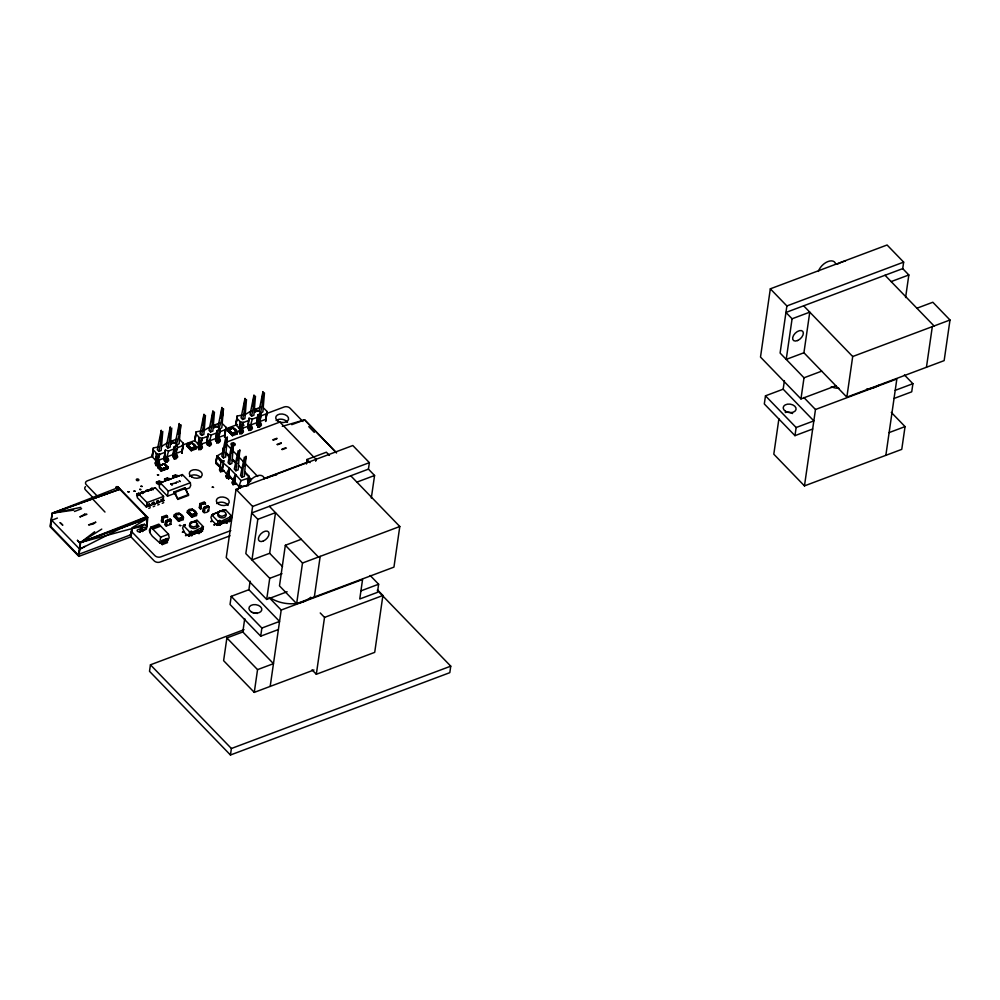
<?xml version="1.0" encoding="UTF-8"?>
<svg xmlns="http://www.w3.org/2000/svg" width="1000" height="1000" viewBox="0 0 1000 1000"><rect width="100%" height="100%" fill="white"/><g stroke="black" fill="none" stroke-linecap="round" stroke-linejoin="round"><path stroke-width="1.5" d="M173.188 483.212L173.825 483.663M118.963 489.487L119.838 489.275L146.438 516.775L146.95 526.838L142.475 531.45L141.85 526.15M174.262 514.862L178.912 519.688L183.512 517.962C183.238 512.8 172.35 511.037 175.263 517.087L178.688 521.312L178.925 519.012L174.262 514.862L174.025 516.487L178.688 521.312L183.287 519.587L183.175 517.413L182.1 518.663M186.85 444.288L191.5 449.113L196.1 447.388C195.825 442.225 184.938 440.462 187.85 446.512L191.275 450.737L191.513 448.438L186.85 444.288L186.612 445.913L191.275 450.737L195.875 449.012L195.763 446.838L194.688 448.088M187.463 510.788L192.125 515.6L196.725 513.875C196.45 508.725 185.55 506.962 188.463 513L191.887 517.225L192.138 514.925L187.463 510.788L187.225 512.413L191.887 517.225L196.488 515.5L196.375 513.337L195.3 514.587M228.05 429.263L232.712 434.087L237.312 432.362C237.037 427.2 226.137 425.438 229.05 431.488L232.475 435.712L232.712 433.413L228.05 429.263L227.812 430.887L232.475 435.712L237.075 433.988L236.962 431.812L235.888 433.062M247.037 485.812L238.912 486.562L228.75 475.175L228.825 476.312L229.425 468.162L223.238 462.987L224.275 460.825L222.087 460.675L216.975 455.975L223.212 452.45M167.525 517.762L166.513 515.25L162.025 516.938L162.963 517.925L162.375 522.05L163.375 521.925M205.45 504.4L204.425 501.887L199.938 503.575L200.888 504.562L200.287 508.688L201.3 508.575M192.075 531.975L191.737 535.988L191.75 531.413L189.613 531.912L188.85 535.975L202.2 530.95L203.062 529.075L203.388 526.737L197.262 520.4L195.312 520.638M230.125 517.612L229.013 521.975L229.513 520L231.363 518.45L219.812 523.375L220.05 525.363L220.062 520.788L217.913 521.287L217.162 525.35L230.512 520.325L231.363 518.45L231.7 516.112L225.575 509.775L223.625 510.012M156.113 465.7L156.337 457.912M165.138 460.775L165.275 456.1M174.088 458.95L174.262 452.725M198.8 449.675L199.025 441.887M207.825 444.75L207.963 440.075M216.775 442.938L216.95 436.7M239.825 433.837L240.05 426.05M248.812 430.462L248.988 424.237M257.8 427.088L257.975 420.863M220.387 471.825L220.538 467.438M226.612 478.275L226.762 473.875M232.85 484.712L233.05 478.85M239.175 488.225L239.275 485.288M171.9 483.988L172.475 484.575L171.575 484.113M174.075 448.938L172.913 456.662C175.062 446.175 180.2 435.925 180.75 424.675L179.137 443.75L174.2 446.812L174.075 448.938L168.625 450.988L165.338 450.075L165.087 452.312L159.637 454.35L157.95 457.975L155.438 460.125L152.213 456.725L153.412 447.912L158.938 446.85M183.363 443.375L181.9 453.288L183.363 443.375L180.05 440.012M216.762 432.912L215.6 440.637C217.75 430.163 222.887 419.9 223.438 408.663L221.825 427.738L216.887 430.8L216.762 432.912L211.312 434.963L208.025 434.05L207.775 436.287L202.325 438.338L200.637 441.962L198.137 444.1L194.9 440.712L196.1 431.887L204.387 430.288L210.538 426.475M226.05 427.362L224.587 437.262L226.05 427.362L222.738 423.988M243.925 425.262L239.163 428.263L235.925 424.875L237.125 416.05L245.413 414.45L251.562 410.637M257.913 414.963L256.637 424.8L257.913 414.963L262.863 411.887L264.462 392.825L260.587 412.738L256.962 421.587M267.075 411.525L265.625 421.425L267.075 411.525L263.762 408.15M157.487 465.525C158.725 459.975 157.738 453.35 153.287 450.037M166.475 462.15L166.75 457.625M175.463 458.775L175.738 454.25M200.175 449.5C201.412 443.95 200.425 437.337 195.975 434.012M209.163 446.125L209.525 440.087M218.15 442.75L218.425 438.225M241.213 433.663L241.663 426.112L243.363 422.5L248.812 420.45L249.05 418.212L252.35 419.125L257.787 417.075M250.2 430.288L250.463 425.763M259.188 426.912L259.45 422.388M220.387 521.35L219.8 523.688M315.675 461.138L315.887 458.387L315.938 460.513M163.238 500.675L163.562 496.4L155.363 487.837L137.613 494.113L137.3 497.663L146.35 507.025L162.488 500.875M184.1 531.525L182.438 532.15L184.1 531.525C187.925 540.35 197.025 527.712 202.562 531.275L201.2 530.625L203.062 529.075L201.238 530.35L200.712 532.6L201.8 527.938M222.312 471.1L222.55 468.125M228.425 479.038L228.663 476.05M234.775 483.988L235.012 481.012M147.775 517.45L146.95 526.838L144.525 524.3L141.688 524.825L132.175 528.55L80.575 542.487L78.7 554.338L77.825 554.55L51.238 527.062L50.637 525.325L52.237 513.212L118.6 487.438L147.775 517.45L80.575 542.487L78.838 556.375L131.088 536.8L132.175 528.55L142.075 526.55L144.525 524.3M201.812 528.325L201.725 527.413L203.388 526.737L201.825 527.137M159.8 542.962L160.65 537.188L150.887 527.125L149.375 530.175L149.787 532.612L152.325 536.237L159.8 542.962L162.562 541.938M160.3 441.112L161.275 430.238L157.325 449.725L158.9 451.35L161.163 450.5L162.775 431.425L158.9 451.35M169.288 437.738L170.263 426.863L166.312 446.35L167.887 447.975L170.15 447.125L171.762 428.05L167.887 447.975M178.275 434.363L179.25 423.488L175.3 442.975L176.875 444.6L177.613 447.612L175.4 455.55L175.125 453.775L173.6 453.312L177.613 447.612L183.062 445.562M202.987 425.087L203.962 414.212L200.025 433.7L201.588 435.325L203.85 434.475L205.463 415.4L201.588 435.325M211.975 421.712L212.95 410.838L209.013 430.325L210.575 431.95L212.838 431.1L214.45 412.038L210.575 431.95M220.963 418.338L221.938 407.463L218 426.962L219.562 428.575L220.3 431.587L218.088 439.538L217.812 437.75L216.287 437.287L220.3 431.587L225.75 429.538M244.013 409.25L245 398.375L241.05 417.863L242.625 419.487L244.887 418.638L246.488 399.562L242.625 419.487M253 405.875L253.988 395L250.037 414.487L251.612 416.112L253.875 415.262L255.475 396.188L251.612 416.112M261.988 402.5L262.975 391.625L259.025 411.125L260.587 412.738L261.337 415.75L259.125 423.7L258.85 421.912L257.312 421.45L261.337 415.75L266.775 413.7M223.238 462.987L222.175 469.263L226.45 473.675L229.425 468.162L235.613 474.588L234.9 482.088L228.75 475.175L228.412 475.712L233.6 480.188M222.175 469.263L215.95 462.825L216.975 455.975L221.9 462.025L222.087 460.675M161.012 484.575L157.325 483.925L156.463 482.013L159.075 481.138L162.913 482.038L160.275 483.038L156.463 482.013M165.475 480.863L164.6 478.95L167.225 478.075L171.062 478.988L168.425 479.975L164.6 478.95M173.625 477.812L172.75 475.887L175.375 475.012L179.213 475.925L176.575 476.912L172.75 475.887M167.5 496.163L168.238 491.062L160.275 482.825L159.162 485.312L159.537 487.938L167.5 496.163L175.8 493.038M223.4 457.875L225.712 437.775L221.825 456.25L223.4 457.875L225.662 457.025L227.325 436.925L225.588 446.875M229.625 464.312L231.938 444.225L228.062 462.688L229.625 464.312L231.887 463.462L233.562 443.375L231.812 453.312M235.863 470.75L238.175 450.662L234.288 469.137L235.863 470.75L238.125 469.9L239.788 449.812L238.05 459.762M242.087 477.2L244.4 457.1L240.512 475.575L242.087 477.2L244.35 476.35L246.025 456.25L244.275 466.2M150.113 532.1L150.5 528.913M306.438 464L306.975 459.487L326.362 452.212L329.425 455.375M159.963 482.938L159.075 481.138M168.113 479.875L167.225 478.075M176.262 476.812L175.375 475.012M234.638 482.15L235.613 474.588L241 480.625L238.912 486.562M182.325 450.025L183.188 443.45M225.012 434L225.875 427.425M266.05 418.162L266.9 411.587M170.975 444.25L171.388 441.163L176.838 439.125M213.663 428.225L214.075 425.15L219.525 423.1M254.7 412.388L255.1 409.312L260.55 407.262M228.412 475.712L229.425 468.162M153.112 450.1L152.213 456.725L153.412 447.912M170.763 524.325L171.325 520.225L169.713 519.3L165.875 520.925L165.263 525.037L166.225 526.013L170.763 524.325L169.8 523.35M195.8 434.075L194.9 440.712L196.1 431.887M237.013 418.175L235.925 424.875L237.125 416.05M170.975 444.1L171.388 441.163L175.3 442.975L170.912 443.425M178.3 519.05L174.887 515.375L179.5 513.612L182.925 517.188L178.3 519.05L174.887 515.375L179.5 513.612M190.888 448.475L187.475 444.8L192.087 443.038L195.512 446.625L190.888 448.475L187.475 444.8L192.087 443.038M191.513 514.975L188.1 511.287L192.7 509.538L196.125 513.112L191.513 514.975L188.1 511.287L192.7 509.538M213.663 428.075L214.075 425.15L218 426.962L213.6 427.4M208.675 510.975L209.237 506.875L207.638 505.95L203.787 507.575L203.188 511.688C203.875 514.075 210.725 511.413 207.725 509.988L208.55 511.012M232.1 433.45L228.675 429.775L233.287 428.013L236.713 431.6L232.1 433.45L228.675 429.775L233.287 428.013M254.7 412.238L255.1 409.312L259.025 411.125L254.625 411.562M155.438 460.125L156.4 453.475L159.637 454.35L157.688 462.375L157.15 460.525L164.15 458.288L165.338 450.075M198.137 444.1L199.1 437.45L202.325 438.338L200.375 446.362L199.838 444.5L206.838 442.262L208.025 434.05M236.825 418.237L240.125 421.613L243.363 422.5L241.4 430.525L240.875 428.663L247.875 426.425L249.05 418.212M220.212 467.238L220.975 461.962L216.975 455.975L215.9 463.612L222.438 469.2M165.925 520.95L166.838 521.912L166.25 526.025L165.325 524.925A9.688 4.725 69.4 0 1 165.837 521.062L166.038 520.837A9.688 6.312 8.2 0 1 170.138 519.288L170.3 519.362A9.688 4.725 69.4 0 0 169.925 520.575M139.75 494.025L138.138 495.25L136.988 493.837L138.575 493.25L139.662 494.675L138.575 493.25M142.725 492.912L142.625 493.562L141.475 492.15L143.062 491.575L144.25 492.337L142.725 492.912L141.475 492.15M147.7 505.138L149.312 503.913L150.425 505.588L148.863 506.037L147.7 505.138L149.225 504.562L150.425 505.588M149.225 504.562L149.312 503.913M152.05 488.2L153.138 489.613L152.05 488.2L150.463 488.787L151.613 490.188M152.2 503.45L153.812 502.225L154.925 503.9L153.363 504.35L152.2 503.45L153.713 502.875L154.925 503.9M157.95 467.812L158.737 465.825L164.913 463.663L168.1 466.962L167.862 468.587L161.137 471.1L157.95 467.812L159.462 467.438M158.737 465.825L158.188 466.188L161.375 469.475L161.137 471.1L162.138 470.387L161.688 468.862L168.1 466.962L161.375 469.475L161.688 468.862M153.713 502.875L153.812 502.225M156.688 501.763L158.3 500.538L159.412 502.225L157.85 502.663L156.688 501.763L158.212 501.188L159.412 502.225M158.212 501.188L158.3 500.538M164.4 463.7L158.188 466.188M161.188 500.075L162.8 498.85L163.912 500.538L162.35 500.975L161.188 500.075L162.7 499.5L163.912 500.538M166.625 469.05L162.15 470.225M162.7 499.5L162.8 498.85M167.587 467L168.1 466.962M173.238 453.45L174.2 446.812M171.65 483.975L170.912 483.95L171.675 484.738M171.75 484.075L172.387 483.675L171.475 484.012L172.312 484.625L171.462 483.738M244.037 629.675L150.438 664.812L149.5 671.312L230.45 755L449.812 672.663L450.75 666.162L377.362 590.288M178.625 514.763L178.863 513.138M178.575 519.138L178.912 519.688M191.163 448.575L191.5 449.113M183.175 517.413L179.25 513.362M195.763 446.838L191.838 442.788M191.825 510.688L192.062 509.062M191.775 515.062L192.125 515.6M196.375 513.337L192.45 509.275M203.787 507.575L204.762 508.55L204.163 512.663L203.188 511.688L204.4 511.025M215.925 437.425L216.887 430.8M212.362 521.188L210.75 521.525L212.362 521.188L210.938 517.463L211.788 514.95L223.312 510.012L213.15 514.125M230.512 520.325L217.162 525.35L212.413 520.9M226.125 454.025L226.312 452.663L229.513 455.975M232.362 433.537L232.712 434.087M232.35 460.462L232.55 459.1L236.812 463.512M236.962 431.812L233.038 427.762M239.163 428.263L240.125 421.613L241.663 426.112L240.875 428.663L243.363 422.5M238.575 466.9L238.775 465.55L241.975 468.85M371.312 498.05L374.575 475.487L368.438 469.137L369.375 462.65L352.812 445.525L236.05 489.35L226.225 557.587L266.688 599.438L287.125 591.763M244.812 473.35L245.012 471.987L249.275 476.4L247.85 483.775L248.137 478.212L249.275 476.4M250.125 581.175L248.9 589.712L231.2 596.35L230.037 604.475L260.7 636.175L278.387 629.538M244.737 618.6L242.812 631.962L226.887 637.938L223.612 660.675L254.275 692.375L313.938 669.987M236.05 489.35L252.613 506.463L245.825 553.587L269.738 578.312L266.688 599.438M257.812 519.3L251.95 559.925L269.65 553.288L275.5 512.663L257.812 519.3L251.675 512.962L368.438 469.137M230.45 755L231.388 748.5L150.438 664.812M260.7 636.175L261.863 628.05L231.2 596.35M254.275 692.375L257.55 669.638L226.887 637.938M301.25 539.3L285.338 545.275L279.475 585.887L296.65 603.638L393.95 567.125L399.8 526.5L350.75 475.788M270.188 686.4L281.2 610.037L268.938 597.35M296.65 603.638L302.5 563.025L285.338 545.275M314.337 597L320.188 556.388M377.537 589.938L382.9 595.487L374.712 652.362L316.325 674.275L324.525 617.4L320.238 612.962M370.175 575.487L378.625 584.225L377.463 592.35L359.762 598.987L362.575 579.487L281.2 610.037M905.588 297.525L908.838 274.962L902.712 268.625L903.65 262.125L887.087 245L770.325 288.825L760.5 357.075L800.962 398.913L836 385.763M784.4 380.662L783.175 389.188L765.475 395.825L764.312 403.95L794.975 435.65L812.663 429.012M770.325 288.825L786.888 305.95L780.1 353.062L804.013 377.788L800.962 398.913M792.087 318.788L786.225 359.4L803.925 352.762L809.775 312.15L792.087 318.788L785.95 312.45L902.712 268.625M778.9 418.825L773.8 454.188L804.463 485.887L901.762 449.363L905.05 426.613L891.3 412.4M794.975 435.65L796.137 427.525L765.475 395.825M804.463 485.887L815.475 409.513L803.838 397.488M916.912 308.225L932.825 302.25L950 320L944.15 360.625L846.85 397.15L852.7 356.525L803.637 305.8M885.85 455.337L896.85 378.975L815.475 409.513M904.438 374.963L912.9 383.7L911.725 391.825L894.038 398.462M926.45 367.262L932.312 326.65M162.25 544.587L162.712 541.475L162.025 540.45L167.237 538.488L167.425 542.65L162.25 544.587L160.35 542.612M162.162 541.525L161.863 543.525L167.087 541.575L167.7 539.987L167.237 538.488L162.712 541.475L167.7 539.987L162.162 541.525L162.025 540.45M215.95 462.825L216.975 455.975M161.412 521.013L162.4 522.075L161.412 521.013L162.025 516.938M199.325 507.663L200.325 508.713L199.325 507.663L199.938 503.575M146.35 507.025L147.037 502.6L138.763 494.087L137.613 494.113M164.15 458.288L165.087 452.312M206.838 442.262L207.775 436.287M247.875 426.425L248.812 420.45M177.9 499.4L174.963 492.362L173.912 492.038L177.9 499.4L188.487 495.425L185.588 488.387L184.762 487.788L173.912 492.038M132.175 528.55L130.912 534.75L78.7 554.338L79.737 549.2L85.013 546.312M185.113 525.588L185.263 524.675L183.475 525.575L182.625 528.088L184.05 531.812M213.425 514.963L213.575 514.05L211.788 514.95L217.913 521.287L219.462 520.725M50.637 525.325L51.7 520.275L57.4 518.075M156.387 465.788L158 458.438M165.375 462.413L166.337 458.013M174.363 459.038L175.325 454.637M199.075 449.762L201.012 440.95M208.388 444.925L209.025 441.987M217.05 443.025L218.012 438.612M240.1 433.925L241.075 429.525M249.088 430.55L250.062 426.15M258.075 427.188L259.05 422.775M185.125 524.55L183.475 525.575L189.613 531.912L191.163 531.35M222.738 467.8L223.35 465.012M220.925 471.875L221.887 467.562M227.15 478.325L228.113 474.012M233.388 484.762L234.35 480.45M240.263 488.325L240.9 485.45L239.825 486.625M169.95 520.75L170.387 519.237M158.038 465.688L159.488 459.988M167.025 462.312L168.113 458.038M176.012 458.938L177.1 454.663M200.725 449.663L202.175 443.963M209.713 446.287L210.8 442.013M218.7 442.925L219.788 438.638M241.75 433.825L243.2 428.125M250.738 430.45L251.825 426.175M259.725 427.088L260.812 422.8M139.863 531.962L141.688 524.825L142.475 531.45M228.713 479.062L229.5 476.125M167.475 517.45A9.688 4.725 69.4 0 0 167.463 516.462L167.35 516.35A9.688 6.312 8.2 0 1 163.2 517.913L163.012 518.088A9.688 4.725 69.4 0 1 162.463 521.912L162.463 521.912M194.838 521.938L195.138 520.975L197.262 520.4L195.188 520.975M223.15 511.312L223.388 510.438M174.875 482.8L174.7 483.212M168.625 450.988L166.287 458.888L166.137 457.15L164.4 456.725M211.312 434.963L208.975 442.863L208.825 441.125L207.087 440.7M252.35 419.125L250 427.025L249.862 425.288L248.113 424.862M159.075 465.85L164.037 463.862L167.213 467.287L162.275 469.012L159.075 465.85L164.037 463.862L167.213 467.287M179.163 481.012L180.275 481.575L179.425 480.875M208.088 506.512L208.212 506.037A9.688 4.725 69.4 0 0 207.95 506.75M140.013 532.025L142.075 526.55M175.9 483.113L175.825 482.438L176.025 483.113M159.637 454.35L157.15 460.525L157.95 457.975L156.375 456.35M202.325 438.338L199.838 444.5L200.225 441.538M168.075 539.862L169.163 537.688L168.538 534.225L158.825 524.15L150.887 527.125M232.675 480.125L235.613 474.588M230.15 516.475L230.113 517.375L231.7 516.112L230.225 516.4L231.7 516.112M223.5 510.35L225.575 509.775L223.588 510.375M185.138 524.888L183.475 525.575M191.488 534.312L192.325 533.688M116.675 489.45L118.6 487.438M213.45 514.263L211.788 514.95M94.663 531.75L80.575 542.487L147.025 518.513L131.9 527.888L130.912 534.75L130.037 534.963M205.387 504.1A9.688 4.725 69.4 0 0 205.375 503.113L205.225 503.013A9.688 6.312 8.2 0 1 201.125 504.55L200.925 504.775A9.688 4.725 69.4 0 1 200.375 508.55L200.538 508.65A9.688 6.312 8.2 0 0 201.588 508.438M101.762 529.087L80.575 542.487L146.438 516.775L120.487 528.475L79.737 549.2L51.7 520.275M219.938 523.5L217.138 523.775L220.637 523.062M161.7 446.312L167.85 442.5M167.475 516.225L162.963 517.925M205.387 502.875L200.888 504.562M189.613 531.912L192.013 531.475M217.913 521.287L220.087 520.538M166.525 524.35L165.413 524.95A9.688 6.312 8.2 0 1 166.762 524.188M187.162 534.688L185.463 535.638L191.625 534.125M215.475 524.062L213.775 525.013L217.087 523.737L215.425 524.362M203.388 526.737L201.8 528.013M223.463 449.625L223.25 450.4M191.737 532.425L201.55 527.75L201.363 530.475L200.362 530.675M220.037 521.8L229.862 517.125L229.675 519.85L230.875 520.65L228.663 520.05M148.763 508.387L150.238 507.7M153.25 506.712L154.738 506.012M157.75 505.025L159.225 504.325M162.237 503.338L163.725 502.638M152.275 528.162L159.75 525.363M153.075 528.987L160.55 526.188M303.863 601.525L302.838 601.912M875.275 387.075L874.25 387.45M167.213 467.113L162.275 469.012L159.125 465.675M74.475 511.475L81.587 508.725M136.6 495.737L138.062 495.188M178.05 498.5L188.65 494.5M138.763 494.087L155.363 487.837M160.65 537.188L168.538 534.225M202.2 530.95L188.85 535.975L187.125 534.987M152.912 456.225L87.312 480.85A4.275 2.788 8.2 0 0 86.237 484.663L98.038 496.875M182.062 445.288L195.188 440.363M225.8 428.875L237.463 424.5M266.613 413.55L284.113 406.987A4.275 2.788 8.2 0 1 290.025 408.175L302.9 421.5M249.862 425.288L256.9 422.65M258.85 421.912L265.887 419.275M166.137 457.15L173.175 454.513M175.125 453.775L182.162 451.138M208.825 441.125L215.875 438.488M217.812 437.75L224.85 435.112M226.475 442.125L279.875 422.075L314.65 458.025M291.75 424.675L304.637 419.862L336.575 452.875M156.35 482.987L158.975 482.013M164.5 479.938L167.125 478.95M172.65 476.875L175.263 475.887M272.65 439.85L276.9 438.263M273.512 440.087L276.825 438.85M160.275 482.825L182.375 474.525L190.35 482.762L190.7 485.55L189.625 487.85L185.475 489.412M153.238 488.963L151.713 489.538L150.463 488.787M277.038 444.387L281.275 442.788M277.425 444.787L281.212 443.375M178.137 482.312L176.85 481.712M168.238 491.062L190.35 482.762M281.775 449.288L285.375 447.925M282.125 449.65L286.425 448.038M147.037 502.6L163.562 496.4M120.487 528.475L147.025 518.513M263.738 478.6L307.5 462.175M166.838 521.912L171.325 520.225M204.762 508.55L209.237 506.875M197.275 527.55L196.838 527.1L198.487 526.475L196.713 525.175M252.613 506.463L369.375 462.65M786.888 305.95L903.65 262.125M161.812 541.1L167.025 539.15M356.875 482.125L374.575 475.487M891.15 281.6L908.838 274.962M230.8 530.6L160.837 556.862A4.275 2.788 8.2 0 1 154.925 555.675L131.312 531.263M230.062 535.8L160.087 562.062A4.275 2.788 8.2 0 1 154.175 560.875L130.562 536.462M302.5 563.025L399.8 526.5M852.7 356.525L950 320M269.738 578.312L281.988 573.713M804.013 377.788L821.7 371.15M261.863 628.05L279.562 621.413L248.9 589.712M360.938 590.862L378.625 584.225M796.137 427.525L813.825 420.887L783.175 389.188M895.212 390.35L912.9 383.7M324.525 617.4L382.9 595.487M257.55 669.638L273.475 663.65L242.812 631.962M889.125 432.587L905.05 426.613M231.388 748.5L450.75 666.162M174.963 492.362L185.588 488.387M147.562 489.888L145.975 490.475L147.213 491.225L148.737 490.65L147.562 489.888L148.65 491.3M196.838 527.1L199.037 526.287M190.912 448.288L195.512 446.625L192.062 443.2M232.125 433.263L236.713 431.6L233.263 428.175M178.325 518.862L182.925 517.188L179.475 513.775M191.537 514.775L196.125 513.112L192.675 509.7M107.225 493.663L52.237 513.212L50 526.562L78.838 556.375M241 480.625L248.137 478.212L248.487 485.65M219.288 520.462L219.913 520.45M282.325 426.312L304.637 419.862L336.163 452.575M62.462 510.325L52.237 513.212L73.725 510.112M80.838 507.375L52.237 513.212L119.838 489.275L92.55 498.875L104.975 512.038M166.375 468.787L167.862 468.587M208.05 505.938L208.2 505.962A9.688 6.312 8.2 0 0 203.95 507.475L203.8 507.638A9.688 4.725 69.4 0 0 203.212 511.475L203.363 511.575A9.688 6.312 8.2 0 1 204.675 510.838M162.562 522L162.613 522A9.688 6.312 8.2 0 0 163.675 521.788M220.975 461.962L221.9 462.025M226.45 473.675L229.312 475.525M193.45 522.15L193.038 521.462L194.1 521.487M236.612 431.95L237.312 432.362M195.413 446.975L196.1 447.388M196.025 513.475L196.725 513.875M182.825 517.55L183.512 517.962M136.988 493.837L138.225 494.6M235.863 433.225L237.075 433.988M227.812 430.887L229.025 431.65M194.662 448.25L195.875 449.012M186.612 445.913L187.825 446.675M195.275 514.75L196.488 515.5M187.225 512.413L188.438 513.162M182.075 518.825L183.287 519.587M174.025 516.487L175.238 517.25M247.375 479.963L249.688 482.025M885.025 275.262L934.075 325.975M803.925 352.762L846.85 397.15M308.775 426.637L314.325 432.375M306.975 459.487L310.038 462.65M242.362 423.65L243.525 424.85M226.075 443.738L257.712 476.45M225.425 452.65L228.675 456.012M233.012 460.5L235.188 462.738M246.038 473.963L251.462 479.575M269.363 506.325L318.425 557.05M216.287 462.287L221.137 467.3M269.65 553.288L282.525 566.6M171.075 483.888L171.938 484.775M312.038 669.837L316.325 674.275M93 497.625L85.487 489.862A4.275 2.788 8.2 0 1 85.525 486.637M169.75 523.4L170.65 524.388M225.15 452.45L229.25 457.038M248.713 478.85L250.75 481.15M188.487 495.425L184.762 487.788M161.275 499.425L162.35 500.975M156.788 501.112L157.85 502.663M152.287 502.8L153.363 504.35M147.8 504.487L148.863 506.037M267.113 478.025A27.075 15.7 -44 0 1 276.462 474.975M246.962 485.887A10.825 6.275 -44 0 1 256.188 476.138A10.825 6.275 -44 0 1 264.275 478.675M310.75 597.225A27.075 17.65 8.2 0 1 271.238 598.413M252.738 612.737A6.5 4.237 8.2 0 1 257.238 613.488M837.425 264.15A27.075 15.7 -44 0 1 845.5 260.95M818.375 271.425A10.825 6.275 -44 0 1 827.6 261.688A10.825 6.275 -44 0 1 835.688 264.212M838.95 388.312A12.988 8.475 8.2 0 1 831.237 386.75M878.9 385.262A27.075 17.65 8.2 0 1 866.575 389.125M785.3 412.512A6.5 4.237 8.2 0 1 792.575 413.525M276.137 420.562A6.5 4.237 8.2 0 1 282.225 419.3A6.5 4.237 8.2 0 1 287.45 422.45M260.188 423.475A2.387 1.55 8.2 0 1 260.675 426A2.387 1.55 8.2 0 1 256.925 425.288A2.387 1.55 8.2 0 1 258.587 423.175M250.425 426.613A2.387 1.55 8.2 0 1 252.037 429.125A2.387 1.55 8.2 0 1 248.088 428.825A2.387 1.55 8.2 0 1 249.6 426.55M242.488 430.363A2.387 1.55 8.2 0 1 242.537 432.825A2.387 1.55 8.2 0 1 238.912 431.962A2.387 1.55 8.2 0 1 240.613 429.925M219.438 439.462A2.387 1.55 8.2 0 1 219.488 441.925A2.387 1.55 8.2 0 1 215.85 441.062A2.387 1.55 8.2 0 1 217.562 439.012M209.725 442.525A2.387 1.55 8.2 0 1 210.888 445.075A2.387 1.55 8.2 0 1 207 444.6A2.387 1.55 8.2 0 1 208.575 442.388M201.462 446.2A2.387 1.55 8.2 0 1 201.513 448.663A2.387 1.55 8.2 0 1 197.875 447.8A2.387 1.55 8.2 0 1 199.587 445.763M176.475 455.337A2.387 1.55 8.2 0 1 176.962 457.863A2.387 1.55 8.2 0 1 173.212 457.15A2.387 1.55 8.2 0 1 174.875 455.037M167.488 458.713A2.387 1.55 8.2 0 1 167.975 461.238A2.387 1.55 8.2 0 1 164.225 460.525A2.387 1.55 8.2 0 1 165.888 458.4M158.5 462.088A2.387 1.55 8.2 0 1 158.988 464.613A2.387 1.55 8.2 0 1 155.238 463.9A2.387 1.55 8.2 0 1 156.9 461.775M189.5 476.488A6.5 4.237 8.2 0 1 200.688 477.562M224.125 470.475A2.387 1.55 8.2 0 1 220.338 470.962A2.387 1.55 8.2 0 1 220.775 468.387M230.438 476.488A2.387 1.55 8.2 0 1 228.287 477.887A2.387 1.55 8.2 0 1 225.738 476.4A2.387 1.55 8.2 0 1 227.463 474.75M236.537 483.45A2.387 1.55 8.2 0 1 233.812 484.25A2.387 1.55 8.2 0 1 231.938 482.438A2.387 1.55 8.2 0 1 234.188 481.188M238.263 489.462A2.387 1.55 8.2 0 1 239.462 487.713M216.775 503.575A6.5 4.237 8.2 0 1 222.862 502.3A6.5 4.237 8.2 0 1 228.088 505.45M145.6 527.5A1.737 1.125 8.2 0 1 145.85 529.475L139.838 531.737A1.737 1.125 8.2 0 1 137.438 531.25A1.737 1.125 8.2 0 1 137.875 529.7L143.887 527.45A1.737 1.125 8.2 0 1 144.55 527.325M225.5 514.375A4.112 2.688 8.2 0 1 221.412 517.863A4.112 2.688 8.2 0 1 218.45 513.375M197.438 525.462A4.112 2.688 8.2 0 1 194.75 528.5A4.112 2.688 8.2 0 1 189.675 526.5A4.112 2.688 8.2 0 1 191.775 523.237M196.388 524.163A4.112 2.688 8.2 0 1 196.838 524.562M127.8 491.675L129.113 491.825L127.8 491.675M134 491.1L135.3 491.287L134 491.075M139.7 489.4L141 489.588L139.7 489.375M140.975 486.287L142.275 486.475L140.988 486.225M157.463 474.837L158.763 475.025L157.475 474.775M179.425 525.413L180.738 525.575L179.425 525.413M198.113 533.325L199.412 533.513L198.125 533.263M212.275 487.188L213.588 487.375L212.288 487.125M225.975 522.875L227.275 523.062L225.975 522.812M181.475 475.75L182.1 475.513L181.475 475.75M223.3 447.962L222.938 450.5L223.3 447.962M62.675 525.075L60.188 522.7L62.675 525.075M77.45 540.35L79.887 543.062L77.45 540.35M191.375 521.85L189.775 523.175L189.825 524.725L191.337 526.275L193.738 526.975L197.625 525.462L197.587 523.8L196.075 522.263L191.375 521.85M219.688 511.225L218.075 512.55L218.137 514.1L219.65 515.65L222.05 516.35L225.938 514.837L225.888 513.175L224.387 511.637L219.688 511.225M95.675 522.225L93.162 524.1L88.575 524.9L95.675 522.225M84.688 514.212L79.812 516.962L86.912 514.3L84.688 514.212M263.325 541.05A6.5 3.762 -44 0 0 268.55 531.962A6.5 3.762 -44 0 0 259.312 535.875A6.5 3.762 -44 0 0 263.325 541.05M251.213 611.788A6.5 4.237 8.2 0 0 261.737 610.163A6.5 4.237 8.2 0 0 253.2 604.688A6.5 4.237 8.2 0 0 251.213 611.788M797.588 340.538A6.5 3.762 -44 0 0 802.825 331.438A6.5 3.762 -44 0 0 793.575 335.35A6.5 3.762 -44 0 0 797.588 340.538M785.475 411.262A6.5 4.237 8.2 0 0 796.012 409.637A6.5 4.237 8.2 0 0 787.475 404.162A6.5 4.237 8.2 0 0 785.475 411.262M278.25 421.325A6.5 4.237 8.2 0 0 288.562 419.325A6.5 4.237 8.2 0 0 279.662 414.125A6.5 4.237 8.2 0 0 278.25 421.325M136.812 480.425A1.3 0.85 8.2 0 0 138.875 480.025A1.3 0.85 8.2 0 0 137.088 478.988A1.3 0.85 8.2 0 0 136.812 480.425M116.363 488.1A1.3 0.85 8.2 0 0 118.425 487.7A1.3 0.85 8.2 0 0 116.638 486.662A1.3 0.85 8.2 0 0 116.363 488.1M191.863 477.025A6.5 4.237 8.2 0 0 202.175 475.012A6.5 4.237 8.2 0 0 193.275 469.812A6.5 4.237 8.2 0 0 191.863 477.025M218.888 504.338A6.5 4.237 8.2 0 0 229.2 502.325A6.5 4.237 8.2 0 0 220.3 497.125A6.5 4.237 8.2 0 0 218.888 504.338M231.737 445.262A2.163 1.412 8.2 0 0 235.238 444.712A2.163 1.412 8.2 0 0 232.4 442.9A2.163 1.412 8.2 0 0 231.737 445.262"/></g></svg>
